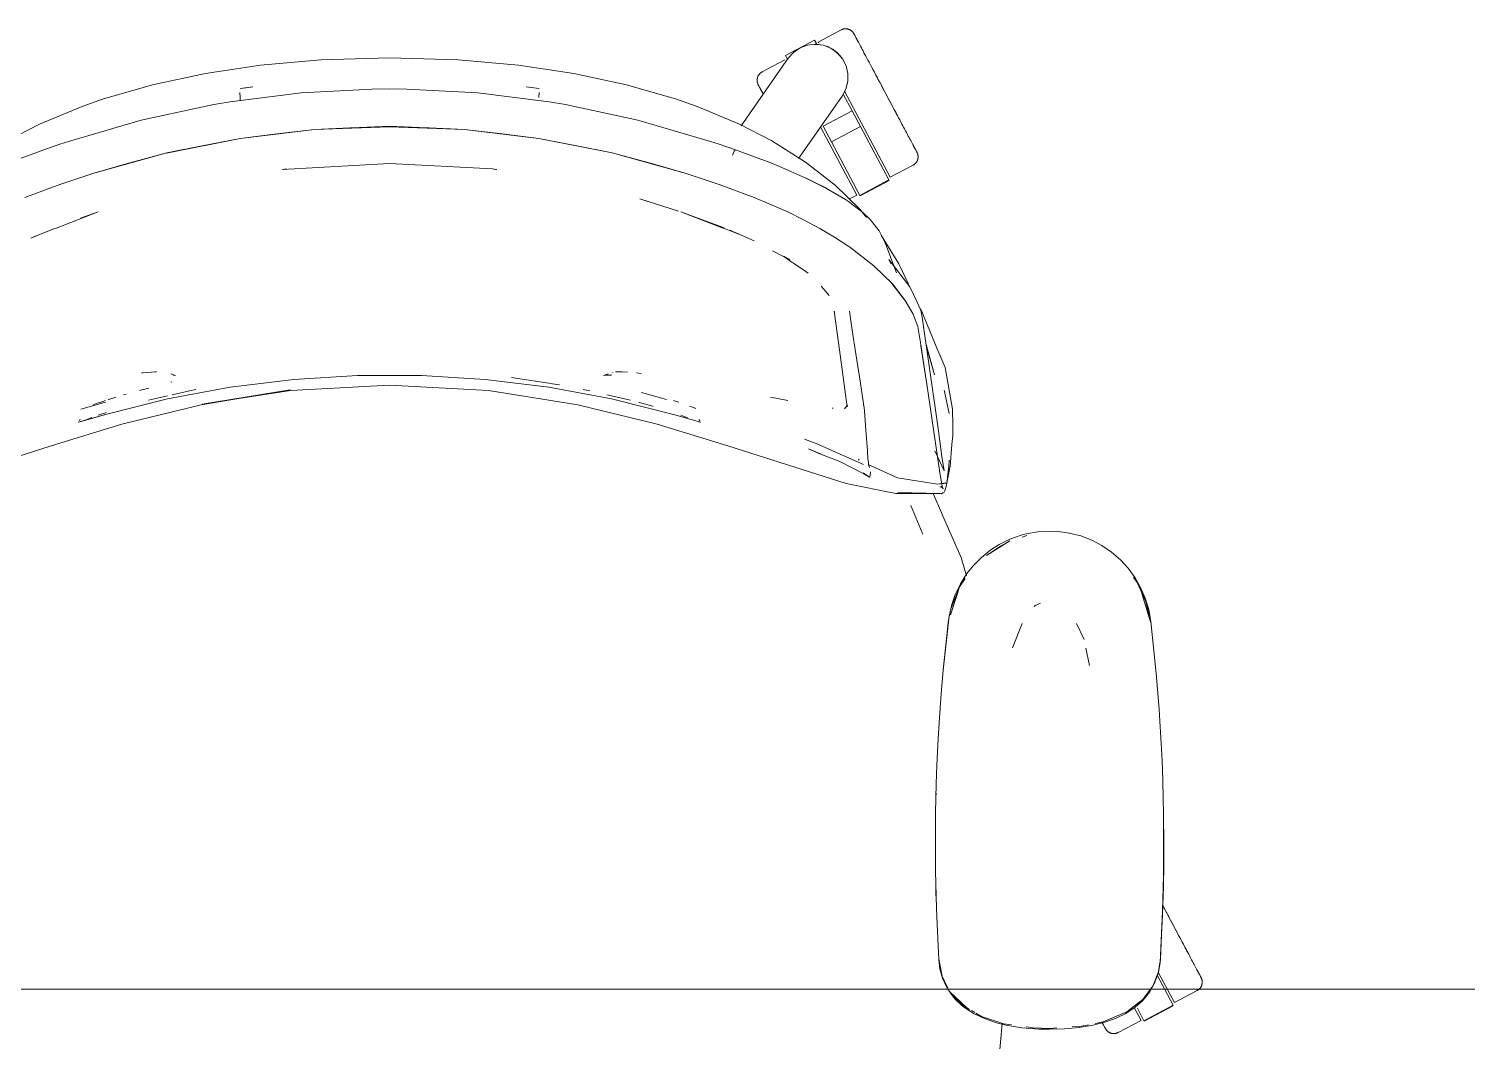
# Model space of a CAD drawing. Header units: millimetres. Extents: x 155927 to 317870, y -36033 to 97293.
# Drawn here: x 170450 to 171060, y 25106 to 25535 of the extents above; entities that cross this region are included whole.
import ezdxf

# ---------------------------------------------------------------- set-up
doc = ezdxf.new("R2010")
doc.units = ezdxf.units.MM
doc.header["$MEASUREMENT"] = 0
doc.layers.add('G-IMPT', color=8, linetype='CONTINUOUS', lineweight=9)
doc.layers.add('I-FURN', color=8, linetype='CONTINUOUS', lineweight=9)

msp = doc.modelspace()

# ---------------------------------------------------------------- linework, layer by layer
at = {"layer": 'G-IMPT'}
for p, q in [((170603.26, 25523.13), (170574.12, 25522.28)), ((170632.4, 25522.28), (170603.26, 25523.13)), ((170502.76, 25511.72), (170525.13, 25516.53)), ((170548.55, 25520.02), (170525.13, 25516.53)), ((170574.12, 25522.28), (170548.55, 25520.02)), ((170657.97, 25520.02), (170632.4, 25522.28)), ((170681.39, 25516.53), (170657.97, 25520.02)), ((170703.75, 25511.72), (170681.39, 25516.53)), ((170481.52, 25505.54), (170502.76, 25511.72)), ((170539.84, 25510.12), (170545.26, 25510.77)), ((170541.49, 25510.2), (170545.26, 25510.77)), ((170666.68, 25510.12), (170661.26, 25510.77)), ((170725, 25505.54), (170703.75, 25511.72)), ((170472.79, 25502.47), (170481.52, 25505.54)), ((170535.58, 25504.47), (170528.65, 25503.29)), ((170565.74, 25508.29), (170535.58, 25504.47)), ((170539.81, 25508.36), (170539.89, 25506.27)), ((170539.81, 25508.36), (170539.82, 25508.25)), ((170539.93, 25505.02), (170539.89, 25506.27)), ((170595.95, 25509.9), (170565.74, 25508.29)), ((170595.95, 25509.9), (170603.26, 25510)), ((170610.57, 25509.9), (170603.26, 25510)), ((170610.57, 25509.9), (170640.78, 25508.29)), ((170640.78, 25508.29), (170670.94, 25504.47)), ((170666.63, 25506.27), (170666.71, 25508.36)), ((170666.71, 25508.36), (170666.7, 25508.25)), ((170670.94, 25504.47), (170677.87, 25503.29)), ((170725, 25505.54), (170733.73, 25502.47)), ((170472.79, 25502.47), (170454.81, 25494.95)), ((170528.65, 25503.29), (170497.86, 25496.62)), ((170708.65, 25496.62), (170677.87, 25503.29)), ((170733.73, 25502.47), (170751.71, 25494.95)), ((170454.81, 25494.95), (170441.04, 25487.86)), ((170467.04, 25487.68), (170497.86, 25496.62)), ((170571.44, 25492.76), (170539.85, 25488.93)), ((170571.48, 25492.72), (170539.93, 25488.94)), ((170555.41, 25490.88), (170571.48, 25492.72)), ((170603.26, 25494.09), (170571.44, 25492.76)), ((170571.48, 25492.72), (170603.26, 25493.86)), ((170571.48, 25492.72), (170586.38, 25493.4)), ((170586.38, 25493.4), (170603.26, 25493.86)), ((170635.08, 25492.76), (170603.26, 25494.09)), ((170620.14, 25493.4), (170603.26, 25493.86)), ((170635.04, 25492.72), (170603.26, 25493.86)), ((170620.14, 25493.4), (170635.04, 25492.72)), ((170635.04, 25492.72), (170666.59, 25488.94)), ((170635.04, 25492.72), (170651.11, 25490.88)), ((170635.08, 25492.76), (170666.67, 25488.93)), ((170708.65, 25496.62), (170739.48, 25487.68)), ((170765.48, 25487.86), (170751.71, 25494.95)), ((170456.61, 25484.14), (170463.43, 25486.48)), ((170467.04, 25487.68), (170463.43, 25486.48)), ((170539.93, 25488.94), (170508.69, 25482.72)), ((170508.69, 25482.72), (170539.85, 25488.93)), ((170508.8, 25482.76), (170523.82, 25485.84)), ((170539.93, 25488.94), (170523.82, 25485.84)), ((170555.41, 25490.88), (170539.93, 25488.94)), ((170666.59, 25488.94), (170651.11, 25490.88)), ((170697.72, 25482.76), (170666.59, 25488.94)), ((170666.59, 25488.94), (170682.7, 25485.84)), ((170697.72, 25482.76), (170666.67, 25488.93)), ((170697.72, 25482.76), (170682.7, 25485.84)), ((170739.48, 25487.68), (170743.09, 25486.48)), ((170750.02, 25484.08), (170743.09, 25486.48)), ((170779.78, 25478.89), (170765.48, 25487.86)), ((170456.61, 25484.14), (170441.54, 25478.54)), ((170508.8, 25482.76), (170478.3, 25474.38)), ((170508.8, 25482.76), (170478.39, 25474.34)), ((170491.56, 25478.11), (170508.8, 25482.76)), ((170714.96, 25478.11), (170697.72, 25482.76)), ((170697.72, 25482.76), (170728.22, 25474.38)), ((170697.72, 25482.76), (170728.13, 25474.34)), ((170749.24, 25482.85), (170748.81, 25481.79)), ((170748.81, 25481.79), (170749.04, 25482.38)), ((170749.24, 25482.85), (170749.04, 25482.38)), ((170749.24, 25482.85), (170749.62, 25483.67)), ((170749.24, 25482.85), (170749.52, 25483.49)), ((170749.52, 25483.49), (170749.62, 25483.67)), ((170749.89, 25484.08), (170749.62, 25483.67)), ((170749.62, 25483.67), (170749.84, 25484.07)), ((170749.89, 25484.08), (170749.84, 25484.07)), ((170750.02, 25484.11), (170749.89, 25484.08)), ((170749.89, 25484.08), (170750.02, 25484.08)), ((170764.98, 25478.54), (170750.02, 25484.11)), ((170463.39, 25469.37), (170478.3, 25474.38)), ((170491.56, 25478.11), (170478.39, 25474.34)), ((170603.26, 25478.27), (170557.92, 25475.77)), ((170557.92, 25475.77), (170559.53, 25476)), ((170557.98, 25475.72), (170558.23, 25475.76)), ((170559.53, 25476), (170558.23, 25475.76)), ((170603.26, 25478.32), (170646.99, 25476)), ((170603.26, 25478.27), (170646.99, 25476)), ((170646.99, 25476), (170648.77, 25475.73)), ((170646.99, 25476), (170648.29, 25475.76)), ((170648.54, 25475.72), (170648.29, 25475.76)), ((170714.96, 25478.11), (170728.13, 25474.34)), ((170728.22, 25474.38), (170743.13, 25469.37)), ((170768.66, 25477.06), (170764.98, 25478.54)), ((170779.62, 25472.29), (170768.66, 25477.06)), ((170779.78, 25478.89), (170792.38, 25469.08)), ((170463.39, 25469.37), (170448.51, 25463.91)), ((170758.01, 25463.91), (170743.13, 25469.37)), ((170780.06, 25472.07), (170779.62, 25472.29)), ((170779.62, 25472.29), (170788.67, 25467.76)), ((170779.62, 25472.29), (170788.07, 25468.07)), ((170780.06, 25472.07), (170788.67, 25467.76)), ((170788.67, 25467.76), (170788.07, 25468.07)), ((170788.67, 25467.76), (170796.67, 25463.03)), ((170802.67, 25459.12), (170792.38, 25469.08)), ((170709.4, 25463.31), (170712.84, 25462.24)), ((170709.4, 25463.31), (170725.89, 25458.06)), ((170758.01, 25463.91), (170772.24, 25457.74)), ((170797.96, 25462.17), (170796.67, 25463.03)), ((170804.09, 25457.45), (170797.96, 25462.17)), ((170479.64, 25457.78), (170462.2, 25451.07)), ((170479.64, 25457.78), (170472.21, 25455.06)), ((170726.88, 25457.78), (170745.28, 25450.96)), ((170726.88, 25457.78), (170744.32, 25451.07)), ((170778.96, 25454.35), (170772.24, 25457.74)), ((170805.67, 25455.45), (170802.67, 25459.12)), ((170804.09, 25457.45), (170807.12, 25454.56)), ((170460.47, 25450.4), (170451.14, 25446.68)), ((170462.2, 25451.07), (170460.47, 25450.4)), ((170744.32, 25451.07), (170746.05, 25450.4)), ((170753.13, 25447.68), (170746.05, 25450.4)), ((170753.13, 25447.68), (170747.69, 25449.99)), ((170778.96, 25454.35), (170785.76, 25450.78)), ((170791.98, 25447.01), (170785.76, 25450.78)), ((170810.98, 25449.69), (170807.12, 25454.56)), ((170811.59, 25448.56), (170810.98, 25449.69)), ((170451.14, 25446.68), (170453.39, 25447.68)), ((170757.98, 25445.49), (170753.13, 25447.68)), ((170791.98, 25447.01), (170798.08, 25443.13)), ((170798.34, 25442.96), (170798.08, 25443.13)), ((170808.77, 25434.94), (170798.34, 25442.96)), ((170811.59, 25448.56), (170812.77, 25446.12)), ((170812.29, 25447.2), (170811.78, 25447.97)), ((170812.29, 25447.2), (170819.41, 25435.75)), ((170812.77, 25446.12), (170813.84, 25443.89)), ((170818.35, 25431.98), (170813.84, 25443.89)), ((170765.7, 25441.27), (170773.13, 25437.43)), ((170770.35, 25438.93), (170774.11, 25436.37)), ((170770.35, 25438.93), (170773.13, 25437.43)), ((170815.12, 25437.64), (170824.03, 25425.99)), ((170815.12, 25437.64), (170816.11, 25435.91)), ((170774.11, 25436.37), (170774.69, 25435.98)), ((170774.69, 25435.98), (170779.82, 25432.48)), ((170779.82, 25432.48), (170780.92, 25431.73)), ((170816.67, 25427.2), (170808.77, 25434.94)), ((170819.41, 25435.75), (170823.39, 25427.12)), ((170786.45, 25426.21), (170789.79, 25422.3)), ((170821.77, 25420.46), (170816.37, 25427.41)), ((170816.37, 25427.41), (170819.18, 25423.84)), ((170816.67, 25427.2), (170822.09, 25420.24)), ((170824.03, 25425.99), (170827.1, 25419.41)), ((170821.77, 25420.46), (170819.18, 25423.84)), ((170822.09, 25420.24), (170825.38, 25414.4)), ((170827.1, 25419.41), (170828.67, 25416.05)), ((170793.73, 25402.36), (170791.95, 25415.71)), ((170791.95, 25415.71), (170792.1, 25415.24)), ((170799.09, 25410.55), (170798.34, 25415.62)), ((170825.6, 25413.98), (170825.38, 25414.4)), ((170825.6, 25413.98), (170827.35, 25409.19)), ((170828.38, 25416.66), (170829.15, 25415.49)), ((170829.31, 25413.06), (170828.67, 25416.05)), ((170829.15, 25415.49), (170835.95, 25399.04)), ((170835.99, 25365.84), (170829.31, 25413.06)), ((170799.09, 25410.55), (170800.15, 25403.71)), ((170827.35, 25409.19), (170828.65, 25401.52)), ((170793.73, 25402.36), (170797.47, 25375.02)), ((170800.15, 25403.71), (170800.41, 25402.05)), ((170802.28, 25390.28), (170800.41, 25402.05)), ((170830.95, 25386.36), (170828.65, 25401.52)), ((170830.95, 25386.36), (170828.71, 25400.94)), ((170831.04, 25385.75), (170828.71, 25400.94)), ((170834.44, 25388.64), (170830.93, 25401.58)), ((170834.44, 25388.64), (170831.08, 25400.53)), ((170835.95, 25399.04), (170837.34, 25395.68)), ((170838.93, 25391.82), (170837.34, 25395.68)), ((170498.58, 25389.48), (170498.1, 25389.45)), ((170502.28, 25389.76), (170498.58, 25389.48)), ((170502.28, 25389.76), (170503.66, 25389.86)), ((170504.36, 25389.86), (170503.66, 25389.86)), ((170512.45, 25388.33), (170510.5, 25389.01)), ((170512.45, 25388.33), (170511.4, 25388.54)), ((170589.7, 25388.32), (170562.63, 25386.67)), ((170616.82, 25388.32), (170589.7, 25388.32)), ((170616.82, 25388.32), (170643.89, 25386.67)), ((170694.07, 25388.33), (170696.02, 25389.01)), ((170695.12, 25388.54), (170694.07, 25388.33)), ((170695.12, 25388.54), (170697.42, 25388.57)), ((170697.28, 25388.59), (170697.42, 25388.57)), ((170697.91, 25389.54), (170698.18, 25389.62)), ((170699.13, 25389.87), (170704.18, 25389.78)), ((170699.13, 25389.87), (170701.91, 25389.86)), ((170704.18, 25389.78), (170701.91, 25389.86)), ((170707.98, 25389.47), (170710.07, 25389.25)), ((170802.52, 25388.73), (170802.28, 25390.28)), ((170804.73, 25373.51), (170802.52, 25388.73)), ((170842.17, 25374.12), (170838.93, 25391.82)), ((170497.23, 25382.06), (170501.09, 25383.06)), ((170497.23, 25382.06), (170498.75, 25382.45)), ((170509.04, 25378.44), (170535.71, 25383.37)), ((170510.85, 25385.66), (170510.44, 25385.52)), ((170518.45, 25381.92), (170511.03, 25380.21)), ((170521.08, 25382.39), (170518.45, 25381.92)), ((170523.36, 25375.98), (170561.1, 25382.23)), ((170561.1, 25382.23), (170523.74, 25376.24)), ((170561.27, 25381.97), (170523.74, 25376.24)), ((170535.71, 25383.37), (170562.63, 25386.67)), ((170561.27, 25381.97), (170603.26, 25384.33)), ((170645.25, 25381.97), (170603.26, 25384.33)), ((170670.81, 25383.37), (170643.89, 25386.67)), ((170683.16, 25375.98), (170645.25, 25381.97)), ((170656.66, 25387.29), (170655, 25387.47)), ((170665.18, 25385.99), (170656.66, 25387.29)), ((170665.18, 25385.99), (170670.81, 25385.14)), ((170670.81, 25385.14), (170672.43, 25384.89)), ((170697.48, 25378.44), (170670.81, 25383.37)), ((170675.34, 25384.34), (170672.43, 25384.89)), ((170685.44, 25382.41), (170688.26, 25381.88)), ((170831.04, 25385.75), (170835.6, 25354.88)), ((170838.72, 25381.56), (170838.56, 25382.14)), ((170482.73, 25377.09), (170472.3, 25374.05)), ((170477.55, 25375.96), (170479.71, 25376.72)), ((170480.43, 25376.98), (170479.71, 25376.72)), ((170480.43, 25376.98), (170482.73, 25377.75)), ((170509.04, 25378.44), (170482.72, 25371.89)), ((170483.86, 25378.13), (170484.65, 25378.37)), ((170484.65, 25378.37), (170487.14, 25379.16)), ((170489.67, 25367.66), (170523.36, 25375.98)), ((170490.43, 25380.15), (170491.55, 25380.48)), ((170502.31, 25378.21), (170501.02, 25377.87)), ((170509.06, 25379.76), (170502.31, 25378.21)), ((170683.16, 25375.98), (170716.84, 25367.66)), ((170695.49, 25380.21), (170697.46, 25379.76)), ((170704.21, 25378.21), (170697.46, 25379.76)), ((170697.48, 25378.44), (170723.8, 25371.89)), ((170704.21, 25378.21), (170705.51, 25377.87)), ((170709.23, 25376.91), (170709.05, 25376.95)), ((170710.37, 25376.59), (170709.23, 25376.91)), ((170720.7, 25378.18), (170710.23, 25381.11)), ((170710.37, 25376.59), (170714.37, 25375.47)), ((170723.79, 25377.73), (170726, 25377.01)), ((170764.93, 25379.2), (170772.19, 25377.79)), ((170840.76, 25372.26), (170838.72, 25381.56)), ((170482.72, 25371.89), (170471.5, 25368.62)), ((170472.04, 25369.71), (170471.66, 25369.1)), ((170472.04, 25369.71), (170471.89, 25369.5)), ((170482.72, 25371.89), (170471.9, 25368.78)), ((170482.72, 25371.89), (170472.19, 25368.83)), ((170475.98, 25370.16), (170474.9, 25369.77)), ((170476.95, 25370.51), (170475.98, 25370.16)), ((170479.7, 25371.5), (170480.5, 25371.79)), ((170482.73, 25372.52), (170480.5, 25371.79)), ((170482.73, 25372.52), (170483.18, 25372.67)), ((170714.37, 25375.47), (170715.06, 25375.27)), ((170723.8, 25371.89), (170734.22, 25368.82)), ((170729, 25370.73), (170726.9, 25371.48)), ((170729, 25370.73), (170729.65, 25370.49)), ((170731.55, 25375.02), (170730.54, 25375.39)), ((170731.55, 25375.02), (170733.21, 25374.41)), ((170734.48, 25369.71), (170734.63, 25369.5)), ((170734.48, 25369.71), (170734.86, 25369.1)), ((170791.41, 25374.52), (170791.06, 25374.57)), ((170796.35, 25374.17), (170797.6, 25375.73)), ((170797.47, 25375.02), (170797.52, 25375.29)), ((170797.56, 25375.52), (170797.52, 25375.29)), ((170804.73, 25373.51), (170804.74, 25373.43)), ((170804.74, 25373.43), (170805.36, 25365.19)), ((170842.17, 25374.12), (170842.2, 25367.15)), ((170489.67, 25367.66), (170459.7, 25358.48)), ((170471.5, 25368.62), (170471.26, 25368.76)), ((170472.19, 25368.83), (170471.9, 25368.78)), ((170746.82, 25358.48), (170716.84, 25367.66)), ((170734.5, 25368.75), (170734.22, 25368.82)), ((170734.79, 25368.68), (170734.5, 25368.75)), ((170735.02, 25368.62), (170734.79, 25368.68)), ((170735.25, 25368.71), (170735.02, 25368.62)), ((170806, 25356.34), (170805.36, 25365.19)), ((170835.99, 25365.84), (170837.43, 25355.18)), ((170842.2, 25362.98), (170842.2, 25367.15)), ((170459.7, 25358.48), (170409.46, 25342.49)), ((170746.82, 25358.48), (170797.06, 25342.49)), ((170779.25, 25361.36), (170784.24, 25359.47)), ((170784.24, 25359.47), (170804.4, 25350.54)), ((170841.86, 25359.03), (170841.05, 25349.7)), ((170841.86, 25359.03), (170842.2, 25362.98)), ((170785.87, 25355.17), (170780.98, 25357.19)), ((170780.98, 25357.19), (170786.08, 25355.16)), ((170786.08, 25355.16), (170781.55, 25356.96)), ((170794.34, 25351.92), (170785.87, 25355.17)), ((170794.34, 25351.92), (170804.45, 25346.64)), ((170802.23, 25352.92), (170802.5, 25352.48)), ((170806, 25356.34), (170806.25, 25352.93)), ((170806.29, 25352.56), (170806.25, 25352.93)), ((170806.29, 25352.56), (170806.58, 25350.1)), ((170834.61, 25356.43), (170838.62, 25347.99)), ((170835.6, 25354.88), (170836.71, 25347.03)), ((170837.64, 25353.88), (170837.43, 25355.18)), ((170838.47, 25348.86), (170837.64, 25353.88)), ((170840.53, 25349.87), (170840.75, 25352.46)), ((170806.91, 25345.29), (170804.2, 25347.13)), ((170806.91, 25345.29), (170804.45, 25346.64)), ((170818.72, 25344.93), (170806.37, 25350.54)), ((170806.58, 25350.1), (170806.6, 25350.04)), ((170806.87, 25349.27), (170806.6, 25350.04)), ((170807.04, 25345.31), (170806.91, 25345.29)), ((170807.19, 25346), (170807.04, 25345.31)), ((170807.35, 25347.53), (170807.19, 25346)), ((170837.82, 25340.76), (170836.71, 25347.03)), ((170838.62, 25347.99), (170838.47, 25348.86)), ((170840.53, 25349.87), (170840.02, 25345.18)), ((170840.2, 25344.98), (170841.01, 25349.23)), ((170841.05, 25349.7), (170841.01, 25349.23)), ((170797.06, 25342.49), (170818.02, 25338.3)), ((170806.91, 25345.29), (170806.74, 25345.25)), ((170818.72, 25344.93), (170835.76, 25342.21)), ((170839.34, 25342.9), (170835.76, 25342.21)), ((170839.34, 25342.9), (170835.8, 25342.27)), ((170835.8, 25342.27), (170839.76, 25342.66)), ((170837.27, 25341.1), (170836.77, 25341.18)), ((170837.27, 25341.1), (170837.81, 25340.78)), ((170837.65, 25341.38), (170838.21, 25340.28)), ((170837.65, 25341.38), (170837.82, 25340.76)), ((170837.81, 25340.78), (170838.21, 25340.28)), ((170838.53, 25338.89), (170838.85, 25339.43)), ((170839.4, 25341.29), (170838.85, 25339.43)), ((170839.94, 25344.57), (170839.4, 25341.29)), ((170840.2, 25344.98), (170839.76, 25342.66)), ((170839.94, 25344.57), (170840.02, 25345.18)), ((170818.02, 25338.3), (170836.88, 25338.25)), ((170818.9, 25338.73), (170837.35, 25338.15)), ((170818.9, 25338.73), (170836.88, 25338.25)), ((170824.45, 25333.15), (170829.37, 25321.3)), ((170837.48, 25330.09), (170833.91, 25338.26)), ((170837.47, 25338.12), (170836.6, 25338.31)), ((170836.6, 25338.31), (170836.71, 25338.29)), ((170836.88, 25338.25), (170836.71, 25338.29)), ((170837.35, 25338.15), (170836.88, 25338.25)), ((170837.47, 25338.12), (170838.04, 25338.52)), ((170838.53, 25338.89), (170838.04, 25338.52)), ((170840.9, 25322.26), (170837.48, 25330.09)), ((170829.48, 25321.03), (170829.37, 25321.3)), ((170845.76, 25311.13), (170840.9, 25322.26)), ((170873.31, 25321.18), (170871.18, 25320.62)), ((170878.26, 25322.06), (170873.31, 25321.18)), ((170883.3, 25322.36), (170878.26, 25322.06)), ((170883.3, 25322.36), (170887.14, 25322.19)), ((170891.66, 25321.54), (170887.14, 25322.19)), ((170891.66, 25321.54), (170896.52, 25320.28)), ((170866.5, 25318.26), (170856.55, 25311.94)), ((170862.82, 25316.1), (170856.55, 25311.94)), ((170861.9, 25316.66), (170858.35, 25314.4)), ((170866.4, 25318.91), (170861.9, 25316.66)), ((170866.5, 25318.26), (170862.82, 25316.1)), ((170866.4, 25318.91), (170871.18, 25320.62)), ((170871.61, 25319.82), (170873.64, 25320.44)), ((170901.23, 25318.44), (170896.52, 25320.28)), ((170905.4, 25316.25), (170901.23, 25318.44)), ((170905.4, 25316.25), (170909.57, 25313.42)), ((170845.76, 25311.13), (170848.01, 25303.31)), ((170854.37, 25311.21), (170850.82, 25307.6)), ((170854.37, 25311.21), (170858.35, 25314.4)), ((170909.57, 25313.42), (170913.4, 25310.1)), ((170916.57, 25306.66), (170913.4, 25310.1)), ((170845.47, 25299.97), (170848.2, 25304.3)), ((170850.82, 25307.6), (170848.2, 25304.3)), ((170916.57, 25306.66), (170919.56, 25302.58)), ((170918.87, 25302.62), (170920.47, 25300.51)), ((170845.08, 25298.65), (170841.26, 25286.79)), ((170841.47, 25289.43), (170845.08, 25298.65)), ((170845.47, 25299.97), (170843.28, 25295.39)), ((170845.08, 25298.65), (170844.18, 25295.94)), ((170845.08, 25298.65), (170847.5, 25302.23)), ((170922.07, 25298.14), (170919.56, 25302.58)), ((170924.2, 25292.45), (170920.47, 25300.51)), ((170922.07, 25298.14), (170923.89, 25293.9)), ((170840.68, 25286.3), (170841.83, 25291.26)), ((170844.18, 25295.94), (170841.26, 25286.79)), ((170843.28, 25295.39), (170841.83, 25291.26)), ((170877.25, 25290.73), (170876.8, 25290.43)), ((170879.47, 25291.74), (170877.25, 25290.73)), ((170926.25, 25283.48), (170922.42, 25295.94)), ((170922.42, 25295.94), (170925.33, 25286.79)), ((170923.89, 25293.9), (170925.35, 25289.04)), ((170924.2, 25292.45), (170926.12, 25284.04)), ((170840.68, 25286.3), (170838.22, 25263.34)), ((170840.68, 25286.3), (170838.32, 25264.86)), ((170840.68, 25286.3), (170840.34, 25283.48)), ((170840.89, 25286.37), (170841.47, 25289.43)), ((170926.25, 25283.48), (170925.33, 25286.79)), ((170926.25, 25283.99), (170925.35, 25289.04)), ((170838.22, 25263.34), (170840.34, 25283.48)), ((170867.58, 25272.78), (170871.72, 25283.2)), ((170894.67, 25283.11), (170897.94, 25276.33)), ((170928.15, 25266.07), (170926.25, 25283.99)), ((170900.28, 25265.28), (170898.7, 25272.71)), ((170928.5, 25261.94), (170928.15, 25266.07)), ((170838.32, 25264.86), (170837.34, 25253.46)), ((170929.75, 25246.88), (170928.5, 25261.94)), ((170929.09, 25255.06), (170928.93, 25256.74)), ((170836.61, 25243.18), (170837.34, 25253.46)), ((170836.61, 25243.18), (170836.05, 25234.3)), ((170836.75, 25245.22), (170836.66, 25243.31)), ((170836.75, 25245.22), (170836.88, 25246.64)), ((170929.75, 25246.88), (170930.07, 25241.79)), ((170930.07, 25241.79), (170930.88, 25227.65)), ((170835.51, 25223), (170836.05, 25234.3)), ((170931.14, 25221.63), (170930.88, 25227.65)), ((170835.51, 25223), (170835.22, 25215.12)), ((170931.14, 25221.63), (170931.52, 25209.87)), ((170834.92, 25202.81), (170835.22, 25215.12)), ((170835.14, 25211.25), (170835.06, 25209.59)), ((170931.28, 25216.74), (170931.39, 25214.81)), ((170931.39, 25214.81), (170931.4, 25213.31)), ((170835.06, 25209.59), (170835.06, 25207.51)), ((170931.69, 25201.45), (170931.52, 25209.87)), ((170834.92, 25202.81), (170834.85, 25197.34)), ((170931.69, 25201.45), (170931.57, 25171.43)), ((170931.69, 25201.45), (170931.73, 25181.27)), ((170931.69, 25201.45), (170931.78, 25190.66)), ((170834.84, 25182.63), (170834.85, 25197.34)), ((170931.57, 25171.43), (170931.78, 25190.66)), ((170834.89, 25178.12), (170834.84, 25182.63)), ((170931.73, 25181.27), (170931.23, 25159.87)), ((170931.73, 25181.27), (170931.27, 25161.08)), ((170931.73, 25181.27), (170931.57, 25171.43)), ((170931.69, 25181.76), (170931.71, 25179.23)), ((170834.89, 25178.12), (170835.27, 25162.45)), ((170931.71, 25179.23), (170931.64, 25177.32)), ((170835.07, 25171.39), (170835.07, 25169.17)), ((170835.22, 25165.85), (170835.07, 25169.17)), ((170931.57, 25171.43), (170931.23, 25159.87)), ((170835.27, 25162.45), (170835.4, 25158.9)), ((170836.01, 25146.34), (170835.4, 25158.9)), ((170931.27, 25161.08), (170930.18, 25139.3)), ((170931.23, 25159.87), (170930.18, 25139.3)), ((170931.27, 25161.08), (170930.3, 25140.9)), ((170931.23, 25159.87), (170931.27, 25161.08)), ((170836.01, 25146.34), (170836.3, 25140.68)), ((170837.67, 25133.56), (170836.3, 25140.9)), ((170836.3, 25140.68), (170836.8, 25136.67)), ((170929.47, 25135.43), (170930.05, 25139.28)), ((170930.18, 25139.3), (170929.93, 25137.65)), ((170930.18, 25139.3), (170930.3, 25140.9)), ((170930.38, 25143.14), (170930.3, 25140.9)), ((170836.8, 25136.67), (170837.86, 25132.71)), ((170839.77, 25129.3), (170837.67, 25133.56)), ((170839.85, 25128.39), (170837.86, 25132.71)), ((170929.47, 25135.43), (170927.06, 25129.24)), ((170927.72, 25130.27), (170929.12, 25133.91)), ((170929.49, 25135.25), (170929.12, 25133.91)), ((170929.49, 25135.25), (170929.93, 25137.65)), ((170839.77, 25129.3), (170840.4, 25128.03)), ((170840.1, 25128.03), (170842.05, 25125.17)), ((170840.87, 25127.06), (170843.11, 25124.65)), ((170848.26, 25120.16), (170840.87, 25127.06)), ((170846.18, 25121.35), (170840.87, 25127.06)), ((170925.77, 25126.83), (170922.69, 25123.09)), ((170926.16, 25128.03), (170922.89, 25123.61)), ((170926.45, 25128.03), (170925.77, 25126.83)), ((170927.06, 25129.24), (170926.16, 25128.03)), ((170927.72, 25130.27), (170926.45, 25128.03)), ((170843.19, 25123.85), (170842.05, 25125.17)), ((170846.64, 25121.57), (170843.11, 25124.65)), ((170843.19, 25123.85), (170846.23, 25120.98)), ((170849.33, 25119.47), (170846.18, 25121.35)), ((170846.23, 25120.98), (170849.69, 25118.54)), ((170848.26, 25120.16), (170846.79, 25121.44)), ((170915.6, 25117.77), (170919.65, 25120.42)), ((170922.89, 25123.61), (170916.1, 25118.4)), ((170919.65, 25120.42), (170922.69, 25123.09)), ((170851.06, 25117.73), (170849.69, 25118.54)), ((170851.56, 25118.14), (170850.12, 25119)), ((170855.7, 25115.53), (170851.06, 25117.73)), ((170854.48, 25116.39), (170852.03, 25117.86)), ((170863.87, 25113.36), (170854.48, 25116.39)), ((170860.78, 25113.79), (170855.7, 25115.53)), ((170860.78, 25113.79), (170864.71, 25112.81)), ((170863.25, 25113.49), (170861.81, 25097.61)), ((170907.2, 25114.2), (170901.72, 25112.77)), ((170906.08, 25114.23), (170902.62, 25113.52)), ((170906.08, 25114.23), (170911.71, 25116.56)), ((170907.2, 25114.2), (170911.53, 25115.79)), ((170915.6, 25117.77), (170911.53, 25115.79)), ((170916.1, 25118.4), (170911.71, 25116.56)), ((170867.16, 25112.9), (170863.87, 25113.36)), ((170864.71, 25112.81), (170871.47, 25111.69)), ((170878.79, 25111.12), (170871.47, 25111.69)), ((170876.13, 25111.63), (170873.35, 25112.03)), ((170876.13, 25111.63), (170883.3, 25111.4)), ((170878.79, 25111.12), (170883.3, 25111.03)), ((170886.4, 25111.59), (170883.3, 25111.4)), ((170883.3, 25111.03), (170889.63, 25111.21)), ((170895.78, 25111.77), (170889.63, 25111.21)), ((170896.12, 25112.19), (170892.92, 25111.99)), ((170895.78, 25111.77), (170901.72, 25112.77)), ((170899.87, 25112.96), (170896.12, 25112.19))]:
    msp.add_line(p, q, dxfattribs=at)
at = {"layer": 'I-FURN'}
for p, q in [((170794.85, 25534.99), (170785.17, 25529.84)), ((170794.85, 25534.99), (170794.99, 25535.06)), ((170794.99, 25535.06), (170795.14, 25535.13)), ((170795.14, 25535.13), (170795.29, 25535.19)), ((170795.29, 25535.19), (170795.44, 25535.24)), ((170795.44, 25535.24), (170795.6, 25535.29)), ((170795.6, 25535.29), (170795.75, 25535.34)), ((170795.75, 25535.34), (170795.91, 25535.37)), ((170795.91, 25535.37), (170796.07, 25535.4)), ((170796.07, 25535.4), (170796.23, 25535.43)), ((170796.23, 25535.43), (170796.39, 25535.44)), ((170796.39, 25535.44), (170796.55, 25535.45)), ((170796.55, 25535.45), (170796.71, 25535.46)), ((170796.71, 25535.46), (170796.87, 25535.46)), ((170796.87, 25535.46), (170797.03, 25535.45)), ((170797.03, 25535.45), (170797.19, 25535.43)), ((170797.19, 25535.43), (170797.35, 25535.41)), ((170797.35, 25535.41), (170797.51, 25535.39)), ((170797.51, 25535.39), (170797.67, 25535.35)), ((170797.67, 25535.35), (170797.82, 25535.31)), ((170797.82, 25535.31), (170797.98, 25535.27)), ((170797.98, 25535.27), (170798.13, 25535.21)), ((170798.13, 25535.21), (170798.28, 25535.15)), ((170798.28, 25535.15), (170798.43, 25535.09)), ((170798.43, 25535.09), (170798.57, 25535.02)), ((170798.57, 25535.02), (170798.72, 25534.94)), ((170798.72, 25534.94), (170798.85, 25534.86)), ((170798.85, 25534.86), (170798.99, 25534.78)), ((170798.99, 25534.78), (170799.12, 25534.68)), ((170799.12, 25534.68), (170799.25, 25534.58)), ((170799.25, 25534.58), (170799.37, 25534.48)), ((170783.6, 25530.65), (170771.24, 25524.08)), ((170777.44, 25527.33), (170780.61, 25528.5)), ((170780.61, 25528.5), (170783.96, 25528.88)), ((170783.59, 25528.85), (170784.34, 25529.25)), ((170783.6, 25530.65), (170784.34, 25529.25)), ((170783.96, 25528.88), (170787.3, 25528.46)), ((170784.34, 25529.25), (170784.3, 25529.34)), ((170785.37, 25529.46), (170785.17, 25529.84)), ((170787.3, 25528.46), (170790.45, 25527.24)), ((170799.37, 25534.48), (170799.49, 25534.37)), ((170799.49, 25534.37), (170799.61, 25534.26)), ((170799.61, 25534.26), (170799.72, 25534.15)), ((170799.72, 25534.15), (170799.83, 25534.02)), ((170799.83, 25534.02), (170799.93, 25533.9)), ((170799.93, 25533.9), (170800.02, 25533.77)), ((170800.02, 25533.77), (170800.12, 25533.64)), ((170800.12, 25533.64), (170800.2, 25533.5)), ((170800.2, 25533.5), (170800.28, 25533.36)), ((170800.28, 25533.36), (170800.3, 25533.32)), ((170800.3, 25533.32), (170800.31, 25533.3)), ((170800.33, 25533.27), (170800.3, 25533.32)), ((170800.3, 25533.32), (170800.3, 25533.32)), ((170800.31, 25533.3), (170800.34, 25533.24)), ((170800.37, 25533.19), (170800.33, 25533.27)), ((170800.34, 25533.24), (170800.4, 25533.14)), ((170800.44, 25533.07), (170800.37, 25533.19)), ((170800.4, 25533.14), (170800.47, 25533)), ((170800.52, 25532.91), (170800.44, 25533.07)), ((170800.47, 25533), (170800.57, 25532.82)), ((170800.63, 25532.71), (170800.52, 25532.91)), ((170800.57, 25532.82), (170800.68, 25532.6)), ((170800.76, 25532.47), (170800.63, 25532.71)), ((170800.68, 25532.6), (170800.82, 25532.34)), ((170800.9, 25532.19), (170800.76, 25532.47)), ((170800.82, 25532.34), (170800.98, 25532.05)), ((170801.07, 25531.87), (170800.9, 25532.19)), ((170800.98, 25532.05), (170801.16, 25531.71)), ((170801.26, 25531.51), (170801.07, 25531.87)), ((170801.16, 25531.71), (170801.36, 25531.34)), ((170801.47, 25531.12), (170801.26, 25531.51)), ((170801.36, 25531.34), (170801.57, 25530.93)), ((170801.7, 25530.69), (170801.47, 25531.12)), ((170801.57, 25530.93), (170801.81, 25530.48)), ((170801.95, 25530.22), (170801.7, 25530.69)), ((170801.81, 25530.48), (170802.07, 25530)), ((170802.21, 25529.72), (170801.95, 25530.22)), ((170802.07, 25530), (170802.34, 25529.48)), ((170802.5, 25529.19), (170802.21, 25529.72)), ((170802.34, 25529.48), (170802.64, 25528.93)), ((170802.8, 25528.62), (170802.5, 25529.19)), ((170802.64, 25528.93), (170802.95, 25528.35)), ((170803.12, 25528.02), (170802.8, 25528.62)), ((170752.38, 25494.33), (170772.4, 25522.92)), ((170771.04, 25522.33), (170761.35, 25517.18)), ((170771.98, 25522.68), (170771.24, 25524.08)), ((170771.94, 25522.77), (170771.98, 25522.68)), ((170772.4, 25522.92), (170774.65, 25525.43)), ((170774.65, 25525.43), (170777.44, 25527.33)), ((170790.45, 25527.24), (170793.21, 25525.3)), ((170794.07, 25524.47), (170791.29, 25526.76)), ((170793.21, 25525.3), (170795.43, 25522.76)), ((170795.23, 25523.05), (170794.07, 25524.47)), ((170795.43, 25522.76), (170796.98, 25519.77)), ((170803.46, 25527.38), (170803.12, 25528.02)), ((170803.81, 25526.72), (170803.46, 25527.38)), ((170804.18, 25526.03), (170803.81, 25526.72)), ((170804.56, 25525.3), (170804.18, 25526.03)), ((170804.96, 25524.55), (170804.56, 25525.3)), ((170805.38, 25523.78), (170804.96, 25524.55)), ((170805.8, 25522.98), (170805.38, 25523.78)), ((170806.24, 25522.15), (170805.8, 25522.98)), ((170760.09, 25516.12), (170760.19, 25516.25)), ((170760.19, 25516.25), (170760.3, 25516.37)), ((170760.3, 25516.37), (170760.41, 25516.48)), ((170760.41, 25516.48), (170760.53, 25516.6)), ((170760.53, 25516.6), (170760.65, 25516.7)), ((170760.65, 25516.7), (170760.78, 25516.8)), ((170760.78, 25516.8), (170760.9, 25516.9)), ((170760.9, 25516.9), (170761.04, 25516.99)), ((170761.04, 25516.99), (170761.17, 25517.08)), ((170761.17, 25517.08), (170761.31, 25517.16)), ((170761.31, 25517.16), (170761.35, 25517.18)), ((170796.98, 25519.77), (170797.76, 25516.49)), ((170797.76, 25516.49), (170797.74, 25513.11)), ((170806.69, 25521.31), (170806.24, 25522.15)), ((170807.15, 25520.44), (170806.69, 25521.31)), ((170807.62, 25519.55), (170807.15, 25520.44)), ((170808.11, 25518.64), (170807.62, 25519.55)), ((170807.84, 25519.14), (170808.33, 25518.22)), ((170808.6, 25517.72), (170808.11, 25518.64)), ((170808.33, 25518.22), (170808.82, 25517.29)), ((170809.09, 25516.78), (170808.6, 25517.72)), ((170808.82, 25517.29), (170809.33, 25516.35)), ((170809.6, 25515.83), (170809.09, 25516.78)), ((170809.33, 25516.35), (170809.84, 25515.39)), ((170759.21, 25513.58), (170759.22, 25513.74)), ((170759.22, 25513.42), (170759.21, 25513.58)), ((170759.22, 25513.9), (170759.24, 25514.07)), ((170759.22, 25513.74), (170759.22, 25513.9)), ((170759.23, 25513.26), (170759.22, 25513.42)), ((170759.25, 25513.1), (170759.23, 25513.26)), ((170759.24, 25514.07), (170759.26, 25514.23)), ((170759.27, 25512.94), (170759.25, 25513.1)), ((170759.26, 25514.23), (170759.29, 25514.38)), ((170759.3, 25512.78), (170759.27, 25512.94)), ((170759.29, 25514.38), (170759.32, 25514.54)), ((170759.34, 25512.63), (170759.3, 25512.78)), ((170759.32, 25514.54), (170759.36, 25514.7)), ((170759.38, 25512.47), (170759.34, 25512.63)), ((170759.36, 25514.7), (170759.41, 25514.85)), ((170759.43, 25512.32), (170759.38, 25512.47)), ((170759.41, 25514.85), (170759.46, 25515)), ((170759.49, 25512.17), (170759.43, 25512.32)), ((170759.46, 25515), (170759.52, 25515.15)), ((170759.55, 25512.02), (170759.49, 25512.17)), ((170759.52, 25515.15), (170759.58, 25515.3)), ((170759.61, 25511.87), (170759.55, 25512.02)), ((170759.58, 25515.3), (170759.65, 25515.45)), ((170759.69, 25511.73), (170759.61, 25511.87)), ((170759.65, 25515.45), (170759.73, 25515.59)), ((170759.69, 25511.72), (170759.69, 25511.73)), ((170759.69, 25511.73), (170759.7, 25511.71)), ((170759.71, 25511.68), (170759.69, 25511.72)), ((170759.7, 25511.71), (170759.73, 25511.65)), ((170759.75, 25511.6), (170759.71, 25511.68)), ((170759.73, 25515.59), (170759.81, 25515.73)), ((170759.73, 25511.65), (170759.78, 25511.54)), ((170759.82, 25511.47), (170759.75, 25511.6)), ((170759.78, 25511.54), (170759.86, 25511.4)), ((170759.81, 25515.73), (170759.9, 25515.86)), ((170759.91, 25511.31), (170759.82, 25511.47)), ((170759.86, 25511.4), (170759.95, 25511.22)), ((170759.9, 25515.86), (170759.99, 25516)), ((170760.01, 25511.11), (170759.91, 25511.31)), ((170759.95, 25511.22), (170760.07, 25511.01)), ((170759.99, 25516), (170760.09, 25516.12)), ((170760.14, 25510.87), (170760.01, 25511.11)), ((170760.07, 25511.01), (170760.21, 25510.75)), ((170760.29, 25510.59), (170760.14, 25510.87)), ((170760.21, 25510.75), (170760.36, 25510.45)), ((170760.46, 25510.27), (170760.29, 25510.59)), ((170760.36, 25510.45), (170760.54, 25510.11)), ((170760.65, 25509.92), (170760.46, 25510.27)), ((170760.54, 25510.11), (170760.74, 25509.74)), ((170797.74, 25513.11), (170796.91, 25509.84)), ((170810.11, 25514.87), (170809.6, 25515.83)), ((170809.84, 25515.39), (170810.35, 25514.42)), ((170810.63, 25513.9), (170810.11, 25514.87)), ((170810.35, 25514.42), (170810.87, 25513.44)), ((170811.15, 25512.91), (170810.63, 25513.9)), ((170810.87, 25513.44), (170811.4, 25512.46)), ((170811.68, 25511.92), (170811.15, 25512.91)), ((170811.4, 25512.46), (170811.92, 25511.46)), ((170812.21, 25510.92), (170811.68, 25511.92)), ((170811.92, 25511.46), (170812.46, 25510.46)), ((170812.74, 25509.92), (170812.21, 25510.92)), ((170812.46, 25510.46), (170812.99, 25509.46)), ((170760.86, 25509.52), (170760.65, 25509.92)), ((170760.74, 25509.74), (170760.96, 25509.33)), ((170761.08, 25509.09), (170760.86, 25509.52)), ((170760.96, 25509.33), (170761.2, 25508.88)), ((170761.33, 25508.63), (170761.08, 25509.09)), ((170761.2, 25508.88), (170761.45, 25508.4)), ((170761.6, 25508.13), (170761.33, 25508.63)), ((170761.45, 25508.4), (170761.73, 25507.89)), ((170761.88, 25507.59), (170761.6, 25508.13)), ((170795.33, 25506.87), (170776.82, 25480.43)), ((170796.91, 25509.84), (170795.33, 25506.87)), ((170795.79, 25507.73), (170799.54, 25500.67)), ((170815.68, 25472.45), (170796.22, 25509.05)), ((170813.28, 25508.92), (170812.74, 25509.92)), ((170812.99, 25509.46), (170813.52, 25508.46)), ((170813.81, 25507.91), (170813.28, 25508.92)), ((170813.52, 25508.46), (170814.06, 25507.45)), ((170814.35, 25506.91), (170813.81, 25507.91)), ((170814.06, 25507.45), (170814.59, 25506.45)), ((170814.88, 25505.9), (170814.35, 25506.91)), ((170814.59, 25506.45), (170815.12, 25505.44)), ((170815.41, 25504.91), (170814.88, 25505.9)), ((170815.12, 25505.44), (170815.65, 25504.45)), ((170815.94, 25503.91), (170815.41, 25504.91)), ((170815.65, 25504.45), (170816.18, 25503.46)), ((170799.54, 25500.67), (170787.18, 25494.1)), ((170799.54, 25500.67), (170803.07, 25494.03)), ((170816.46, 25502.92), (170815.94, 25503.91)), ((170816.18, 25503.46), (170816.7, 25502.47)), ((170816.98, 25501.95), (170816.46, 25502.92)), ((170816.7, 25502.47), (170817.22, 25501.5)), ((170817.5, 25500.98), (170816.98, 25501.95)), ((170817.22, 25501.5), (170817.73, 25500.53)), ((170818.01, 25500.02), (170817.5, 25500.98)), ((170817.73, 25500.53), (170818.24, 25499.58)), ((170818.51, 25499.08), (170818.01, 25500.02)), ((170818.24, 25499.58), (170818.74, 25498.65)), ((170819, 25498.15), (170818.51, 25499.08)), ((170818.74, 25498.65), (170819.23, 25497.72)), ((170819.49, 25497.23), (170819, 25498.15)), ((170801.55, 25464.93), (170786.3, 25493.63)), ((170790.71, 25487.46), (170787.18, 25494.1)), ((170803.07, 25494.03), (170790.71, 25487.46)), ((170803.07, 25494.03), (170815.15, 25471.32)), ((170819.23, 25497.72), (170819.71, 25496.82)), ((170819.97, 25496.34), (170819.49, 25497.23)), ((170819.71, 25496.82), (170820.18, 25495.93)), ((170820.43, 25495.46), (170819.97, 25496.34)), ((170820.18, 25495.93), (170820.64, 25495.06)), ((170820.89, 25494.6), (170820.43, 25495.46)), ((170820.64, 25495.06), (170821.09, 25494.22)), ((170821.33, 25493.77), (170820.89, 25494.6)), ((170821.76, 25492.96), (170821.33, 25493.77)), ((170822.18, 25492.17), (170821.76, 25492.96)), ((170822.59, 25491.41), (170822.18, 25492.17)), ((170802.78, 25464.75), (170790.71, 25487.46)), ((170822.98, 25490.67), (170822.59, 25491.41)), ((170823.36, 25489.96), (170822.98, 25490.67)), ((170823.72, 25489.29), (170823.36, 25489.96)), ((170824.06, 25488.64), (170823.72, 25489.29)), ((170824.39, 25488.02), (170824.06, 25488.64)), ((170824.7, 25487.44), (170824.39, 25488.02)), ((170824.53, 25487.75), (170824.84, 25487.18)), ((170824.99, 25486.89), (170824.7, 25487.44)), ((170824.84, 25487.18), (170825.12, 25486.64)), ((170825.27, 25486.37), (170824.99, 25486.89)), ((170825.12, 25486.64), (170825.39, 25486.14)), ((170825.52, 25485.89), (170825.27, 25486.37)), ((170825.39, 25486.14), (170825.63, 25485.68)), ((170825.76, 25485.44), (170825.52, 25485.89)), ((170825.63, 25485.68), (170825.86, 25485.25)), ((170825.98, 25485.03), (170825.76, 25485.44)), ((170825.86, 25485.25), (170826.07, 25484.85)), ((170826.18, 25484.66), (170825.98, 25485.03)), ((170826.07, 25484.85), (170826.26, 25484.5)), ((170826.35, 25484.32), (170826.18, 25484.66)), ((170826.26, 25484.5), (170826.43, 25484.18)), ((170826.51, 25484.03), (170826.35, 25484.32)), ((170826.43, 25484.18), (170826.58, 25483.9)), ((170826.65, 25483.77), (170826.51, 25484.03)), ((170826.58, 25483.9), (170826.71, 25483.66)), ((170826.77, 25483.55), (170826.65, 25483.77)), ((170826.71, 25483.66), (170826.81, 25483.46)), ((170826.86, 25483.37), (170826.77, 25483.55)), ((170826.81, 25483.46), (170826.9, 25483.3)), ((170826.94, 25483.23), (170826.86, 25483.37)), ((170826.9, 25483.3), (170826.96, 25483.18)), ((170826.99, 25483.13), (170826.94, 25483.23)), ((170826.96, 25483.18), (170827.01, 25483.09)), ((170827.02, 25483.07), (170826.99, 25483.13)), ((170827.01, 25483.09), (170827.03, 25483.05)), ((170827.03, 25483.05), (170827.02, 25483.07)), ((170827.03, 25483.05), (170827.11, 25482.9)), ((170827.03, 25483.05), (170827.03, 25483.05)), ((170827.11, 25482.9), (170827.17, 25482.76)), ((170827.2, 25479.62), (170827.14, 25479.47)), ((170827.17, 25482.76), (170827.23, 25482.61)), ((170827.26, 25479.77), (170827.2, 25479.62)), ((170827.23, 25482.61), (170827.29, 25482.46)), ((170827.31, 25479.92), (170827.26, 25479.77)), ((170827.29, 25482.46), (170827.34, 25482.3)), ((170827.36, 25480.07), (170827.31, 25479.92)), ((170827.34, 25482.3), (170827.38, 25482.15)), ((170827.4, 25480.23), (170827.36, 25480.07)), ((170827.38, 25482.15), (170827.42, 25481.99)), ((170827.43, 25480.39), (170827.4, 25480.23)), ((170827.42, 25481.99), (170827.45, 25481.83)), ((170827.46, 25480.55), (170827.43, 25480.39)), ((170827.45, 25481.83), (170827.47, 25481.67)), ((170827.48, 25480.71), (170827.46, 25480.55)), ((170827.47, 25481.67), (170827.49, 25481.51)), ((170827.49, 25480.87), (170827.48, 25480.71)), ((170827.49, 25481.51), (170827.5, 25481.35)), ((170827.5, 25481.03), (170827.49, 25480.87)), ((170827.5, 25481.35), (170827.5, 25481.19)), ((170827.5, 25481.19), (170827.5, 25481.03)), ((170815.68, 25472.45), (170825.37, 25477.6)), ((170825.4, 25477.62), (170825.37, 25477.6)), ((170825.54, 25477.7), (170825.4, 25477.62)), ((170825.68, 25477.78), (170825.54, 25477.7)), ((170825.81, 25477.87), (170825.68, 25477.78)), ((170825.94, 25477.97), (170825.81, 25477.87)), ((170826.07, 25478.07), (170825.94, 25477.97)), ((170826.19, 25478.18), (170826.07, 25478.07)), ((170826.31, 25478.29), (170826.19, 25478.18)), ((170826.42, 25478.4), (170826.31, 25478.29)), ((170826.53, 25478.52), (170826.42, 25478.4)), ((170826.63, 25478.65), (170826.53, 25478.52)), ((170826.73, 25478.78), (170826.63, 25478.65)), ((170826.82, 25478.91), (170826.73, 25478.78)), ((170826.91, 25479.04), (170826.82, 25478.91)), ((170826.99, 25479.18), (170826.91, 25479.04)), ((170827.07, 25479.32), (170826.99, 25479.18)), ((170827.14, 25479.47), (170827.07, 25479.32)), ((170815.15, 25471.32), (170802.78, 25464.75)), ((170802.88, 25464.58), (170815.24, 25471.15)), ((170798.4, 25463.26), (170801.55, 25464.93)), ((170931.71, 25162.78), (170931.19, 25163.77)), ((170931.43, 25163.31), (170931.96, 25162.33)), ((170932.24, 25161.79), (170931.71, 25162.78)), ((170931.96, 25162.33), (170932.48, 25161.33)), ((170932.77, 25160.79), (170932.24, 25161.79)), ((170932.48, 25161.33), (170933.01, 25160.33)), ((170933.3, 25159.79), (170932.77, 25160.79)), ((170933.01, 25160.33), (170933.55, 25159.33)), ((170933.84, 25158.79), (170933.3, 25159.79)), ((170933.55, 25159.33), (170934.08, 25158.33)), ((170934.37, 25157.78), (170933.84, 25158.79)), ((170934.08, 25158.33), (170934.62, 25157.32)), ((170934.91, 25156.78), (170934.37, 25157.78)), ((170934.62, 25157.32), (170935.15, 25156.32)), ((170935.44, 25155.77), (170934.91, 25156.78)), ((170935.15, 25156.32), (170935.68, 25155.31)), ((170935.97, 25154.78), (170935.44, 25155.77)), ((170935.68, 25155.31), (170936.21, 25154.32)), ((170936.5, 25153.78), (170935.97, 25154.78)), ((170936.21, 25154.32), (170936.74, 25153.33)), ((170937.02, 25152.79), (170936.5, 25153.78)), ((170936.74, 25153.33), (170937.26, 25152.34)), ((170937.54, 25151.82), (170937.02, 25152.79)), ((170937.26, 25152.34), (170937.78, 25151.37)), ((170938.06, 25150.85), (170937.54, 25151.82)), ((170937.78, 25151.37), (170938.29, 25150.4)), ((170938.57, 25149.89), (170938.06, 25150.85)), ((170938.29, 25150.4), (170938.8, 25149.45)), ((170939.07, 25148.95), (170938.57, 25149.89)), ((170938.8, 25149.45), (170939.3, 25148.52)), ((170939.56, 25148.02), (170939.07, 25148.95)), ((170939.3, 25148.52), (170939.79, 25147.59)), ((170940.05, 25147.1), (170939.56, 25148.02)), ((170939.79, 25147.59), (170940.27, 25146.69)), ((170940.53, 25146.21), (170940.05, 25147.1)), ((170940.27, 25146.69), (170940.74, 25145.8)), ((170940.99, 25145.33), (170940.53, 25146.21)), ((170940.74, 25145.8), (170941.2, 25144.93)), ((170941.45, 25144.47), (170940.99, 25145.33)), ((170941.2, 25144.93), (170941.65, 25144.09)), ((170941.89, 25143.64), (170941.45, 25144.47)), ((170942.32, 25142.83), (170941.89, 25143.64)), ((170942.74, 25142.04), (170942.32, 25142.83)), ((170943.15, 25141.28), (170942.74, 25142.04)), ((170943.54, 25140.54), (170943.15, 25141.28)), ((170943.91, 25139.83), (170943.54, 25140.54)), ((170944.28, 25139.16), (170943.91, 25139.83)), ((170944.62, 25138.51), (170944.28, 25139.16)), ((170944.95, 25137.89), (170944.62, 25138.51)), ((170945.26, 25137.31), (170944.95, 25137.89)), ((170929.05, 25133.7), (170932.15, 25127.89)), ((170933.43, 25127.6), (170929.51, 25134.98)), ((170945.09, 25137.62), (170945.4, 25137.05)), ((170945.55, 25136.76), (170945.26, 25137.31)), ((170945.4, 25137.05), (170945.68, 25136.51)), ((170945.83, 25136.24), (170945.55, 25136.76)), ((170945.68, 25136.51), (170945.95, 25136.01)), ((170946.08, 25135.76), (170945.83, 25136.24)), ((170945.95, 25136.01), (170946.19, 25135.55)), ((170946.32, 25135.31), (170946.08, 25135.76)), ((170946.19, 25135.55), (170946.42, 25135.12)), ((170946.54, 25134.9), (170946.32, 25135.31)), ((170946.42, 25135.12), (170946.63, 25134.72)), ((170946.74, 25134.53), (170946.54, 25134.9)), ((170946.63, 25134.72), (170946.82, 25134.37)), ((170946.91, 25134.19), (170946.74, 25134.53)), ((170946.82, 25134.37), (170946.99, 25134.05)), ((170947.07, 25133.9), (170946.91, 25134.19)), ((170946.99, 25134.05), (170947.14, 25133.77)), ((170947.21, 25133.64), (170947.07, 25133.9)), ((170947.14, 25133.77), (170947.27, 25133.53)), ((170947.33, 25133.42), (170947.21, 25133.64)), ((170947.27, 25133.53), (170947.37, 25133.33)), ((170947.42, 25133.24), (170947.33, 25133.42)), ((170947.37, 25133.33), (170947.46, 25133.17)), ((170947.5, 25133.1), (170947.42, 25133.24)), ((170947.46, 25133.17), (170947.52, 25133.05)), ((170947.55, 25133), (170947.5, 25133.1)), ((170947.52, 25133.05), (170947.57, 25132.96)), ((170947.58, 25132.94), (170947.55, 25133)), ((170947.57, 25132.96), (170947.59, 25132.92)), ((170947.59, 25132.92), (170947.58, 25132.94)), ((170947.59, 25132.92), (170947.67, 25132.77)), ((170947.59, 25132.92), (170947.59, 25132.92)), ((170947.67, 25132.77), (170947.73, 25132.63)), ((170947.73, 25132.63), (170947.79, 25132.48)), ((170947.79, 25132.48), (170947.85, 25132.33)), ((170947.85, 25132.33), (170947.9, 25132.17)), ((170947.9, 25132.17), (170947.94, 25132.02)), ((170947.94, 25132.02), (170947.98, 25131.86)), ((170947.98, 25131.86), (170948.01, 25131.7)), ((170948.01, 25131.7), (170948.03, 25131.54)), ((171245.49, 25128.03), (169845.49, 25128.03)), ((169845.49, 25128.03), (171245.49, 25128.03)), ((170932.15, 25127.89), (170935.71, 25121.19)), ((170936.24, 25122.32), (170933.43, 25127.6)), ((170936.24, 25122.32), (170945.93, 25127.47)), ((170945.96, 25127.49), (170945.93, 25127.47)), ((170946.1, 25127.57), (170945.96, 25127.49)), ((170946.24, 25127.65), (170946.1, 25127.57)), ((170946.37, 25127.74), (170946.24, 25127.65)), ((170946.5, 25127.84), (170946.37, 25127.74)), ((170946.63, 25127.94), (170946.5, 25127.84)), ((170946.75, 25128.05), (170946.63, 25127.94)), ((170946.87, 25128.16), (170946.75, 25128.05)), ((170946.98, 25128.27), (170946.87, 25128.16)), ((170947.09, 25128.39), (170946.98, 25128.27)), ((170947.19, 25128.52), (170947.09, 25128.39)), ((170947.29, 25128.65), (170947.19, 25128.52)), ((170947.38, 25128.78), (170947.29, 25128.65)), ((170947.47, 25128.91), (170947.38, 25128.78)), ((170947.55, 25129.05), (170947.47, 25128.91)), ((170947.62, 25129.19), (170947.55, 25129.05)), ((170947.7, 25129.34), (170947.62, 25129.19)), ((170947.76, 25129.49), (170947.7, 25129.34)), ((170947.82, 25129.64), (170947.76, 25129.49)), ((170947.87, 25129.79), (170947.82, 25129.64)), ((170947.92, 25129.94), (170947.87, 25129.79)), ((170947.96, 25130.1), (170947.92, 25129.94)), ((170947.99, 25130.26), (170947.96, 25130.1)), ((170948.02, 25130.42), (170947.99, 25130.26)), ((170948.04, 25130.58), (170948.02, 25130.42)), ((170948.03, 25131.54), (170948.05, 25131.38)), ((170948.05, 25130.74), (170948.04, 25130.58)), ((170948.05, 25131.38), (170948.06, 25131.22)), ((170948.06, 25130.9), (170948.05, 25130.74)), ((170948.06, 25131.22), (170948.06, 25131.06)), ((170948.06, 25131.06), (170948.06, 25130.9)), ((170922.11, 25114.8), (170919.35, 25120)), ((170923.34, 25114.62), (170920.53, 25119.91)), ((170935.71, 25121.19), (170923.34, 25114.62)), ((170923.43, 25114.45), (170935.8, 25121.02)), ((170905.58, 25113.95), (170905.81, 25113.52)), ((170905.92, 25113.31), (170905.7, 25113.72)), ((170905.81, 25113.52), (170906.02, 25113.13)), ((170912.43, 25109.65), (170922.11, 25114.8)), ((170906.12, 25112.93), (170905.92, 25113.31)), ((170906.02, 25113.13), (170906.2, 25112.77)), ((170906.3, 25112.6), (170906.12, 25112.93)), ((170906.2, 25112.77), (170906.37, 25112.46)), ((170906.46, 25112.3), (170906.3, 25112.6)), ((170906.37, 25112.46), (170906.52, 25112.18)), ((170906.59, 25112.04), (170906.46, 25112.3)), ((170906.52, 25112.18), (170906.65, 25111.94)), ((170906.71, 25111.82), (170906.59, 25112.04)), ((170906.65, 25111.94), (170906.76, 25111.73)), ((170906.81, 25111.64), (170906.71, 25111.82)), ((170906.76, 25111.73), (170906.84, 25111.57)), ((170906.88, 25111.5), (170906.81, 25111.64)), ((170906.84, 25111.57), (170906.91, 25111.45)), ((170906.93, 25111.4), (170906.88, 25111.5)), ((170906.91, 25111.45), (170906.95, 25111.37)), ((170906.97, 25111.34), (170906.93, 25111.4)), ((170906.95, 25111.37), (170906.97, 25111.33)), ((170906.98, 25111.32), (170906.97, 25111.34)), ((170906.97, 25111.33), (170906.98, 25111.32)), ((170907, 25111.28), (170906.98, 25111.32)), ((170907.08, 25111.14), (170907, 25111.28)), ((170907.16, 25111.01), (170907.08, 25111.14)), ((170907.25, 25110.87), (170907.16, 25111.01)), ((170907.35, 25110.74), (170907.25, 25110.87)), ((170907.45, 25110.62), (170907.35, 25110.74)), ((170907.56, 25110.5), (170907.45, 25110.62)), ((170907.67, 25110.38), (170907.56, 25110.5)), ((170907.78, 25110.27), (170907.67, 25110.38)), ((170907.9, 25110.16), (170907.78, 25110.27)), ((170908.03, 25110.06), (170907.9, 25110.16)), ((170908.16, 25109.96), (170908.03, 25110.06)), ((170908.29, 25109.87), (170908.16, 25109.96)), ((170908.42, 25109.78), (170908.29, 25109.87)), ((170908.56, 25109.7), (170908.42, 25109.78)), ((170908.71, 25109.62), (170908.56, 25109.7)), ((170908.85, 25109.55), (170908.71, 25109.62)), ((170909, 25109.49), (170908.85, 25109.55)), ((170909.15, 25109.43), (170909, 25109.49)), ((170909.3, 25109.38), (170909.15, 25109.43)), ((170909.46, 25109.33), (170909.3, 25109.38)), ((170909.61, 25109.29), (170909.46, 25109.33)), ((170909.77, 25109.26), (170909.61, 25109.29)), ((170909.93, 25109.23), (170909.77, 25109.26)), ((170910.09, 25109.21), (170909.93, 25109.23)), ((170910.25, 25109.19), (170910.09, 25109.21)), ((170910.41, 25109.18), (170910.25, 25109.19)), ((170910.57, 25109.18), (170910.41, 25109.18)), ((170910.73, 25109.19), (170910.57, 25109.18)), ((170910.89, 25109.2), (170910.73, 25109.19)), ((170911.05, 25109.22), (170910.89, 25109.2)), ((170911.21, 25109.24), (170911.05, 25109.22)), ((170911.37, 25109.27), (170911.21, 25109.24)), ((170911.53, 25109.31), (170911.37, 25109.27)), ((170911.68, 25109.35), (170911.53, 25109.31)), ((170911.84, 25109.4), (170911.68, 25109.35)), ((170911.99, 25109.45), (170911.84, 25109.4)), ((170912.14, 25109.51), (170911.99, 25109.45)), ((170912.28, 25109.58), (170912.14, 25109.51)), ((170912.43, 25109.65), (170912.28, 25109.58))]:
    msp.add_line(p, q, dxfattribs=at)
for points in [[(170783.59, 25528.85), (170783.82, 25528.86), (170784.36, 25528.86), (170785.02, 25528.82), (170785.4, 25528.78)], [(170792.5, 25525.91), (170792.92, 25525.58), (170793.35, 25525.25), (170793.73, 25524.82)]]:
    msp.add_open_spline(points, degree=3, dxfattribs=at)
msp.add_open_spline([(170788, 25528.26), (170788.47, 25528.11), (170789.1, 25527.89), (170789.74, 25527.59), (170789.89, 25527.52)], degree=3, knots=[-0.6, -0.6, -0.6, -0.6, -0.5, -0.4680239, -0.4680239, -0.4680239, -0.4680239], dxfattribs=at)

doc.saveas('drawing.dxf')
